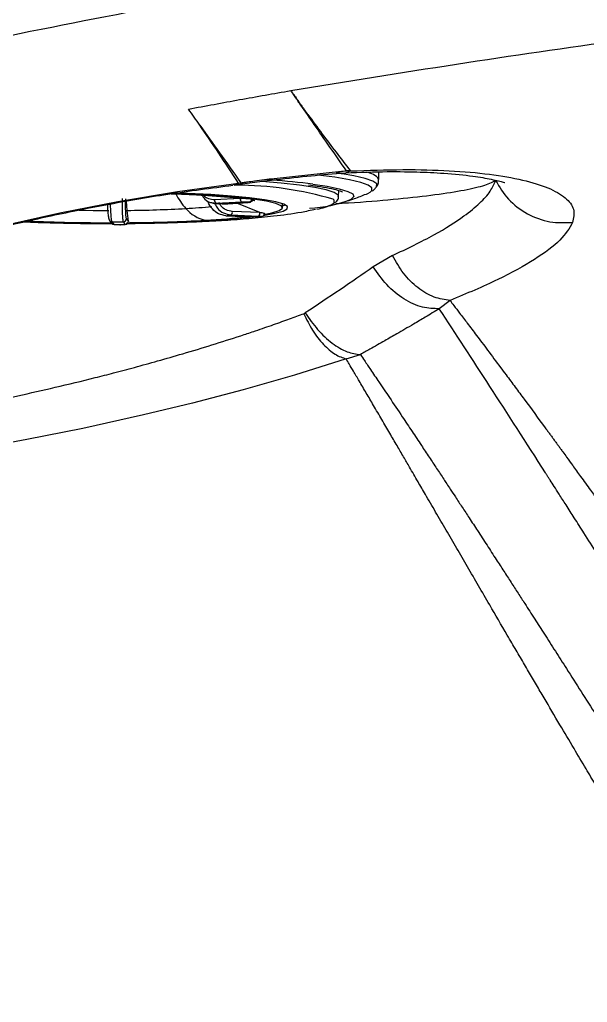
# Model space of a CAD drawing. Extents: x 943 to 1030, y 781 to 934.
# Drawn here: x 980.829 to 982.921, y 877.824 to 881.443 of the extents above; entities that cross this region are included whole.
import ezdxf

# ---------------------------------------------------------------- set-up
doc = ezdxf.new("R2010")
doc.units = 0
doc.header["$MEASUREMENT"] = 0
doc.layers.add('1', color=4, linetype='Continuous')

# ---------------------------------------------------------------- blocks, each defined once
blk = doc.blocks.new('AIRA')
at = {"layer": '1', "color": 3, "linetype": 'Continuous', "lineweight": 25}
for p, q in [((38.5899, 77.693), (38.8373, 77.719)), ((38.856, 77.7207), (38.8185, 77.7131)), ((38.8189, 77.7114), (38.8337, 77.7125)), ((38.8373, 77.719), (38.856, 77.7207)), ((38.8703, 77.7202), (38.856, 77.7207)), ((38.9757, 77.6893), (38.9757, 77.7171)), ((38.445, 77.6686), (38.5637, 77.6846)), ((38.4667, 77.6766), (38.449, 77.672)), ((38.4583, 77.6749), (38.4667, 77.6766)), ((38.5633, 77.6869), (38.5899, 77.693)), ((38.4583, 77.6749), (38.437, 77.67)), ((38.4446, 77.6709), (38.4383, 77.6692)), ((38.4418, 77.6679), (38.4495, 77.6689)), ((38.8272, 77.6266), (38.8276, 77.6481)), ((38.0472, 77.575), (38.0454, 77.6088)), ((38.4638, 77.6191), (38.3698, 77.6136)), ((38.3763, 77.6013), (38.4704, 77.6068)), ((38.4691, 77.6193), (38.4638, 77.6199)), ((38.4638, 77.6199), (38.4638, 77.6191)), ((38.4638, 77.6191), (38.4691, 77.6193)), ((38.4977, 77.6063), (38.4988, 77.6062)), ((38.5073, 77.6165), (38.5085, 77.6163)), ((38.5117, 77.6165), (38.5117, 77.6197)), ((38.8458, 77.6059), (38.8528, 77.6081)), ((38.0528, 77.5357), (38.0472, 77.575)), ((38.3668, 77.603), (38.3763, 77.6013)), ((38.4934, 77.6038), (38.3994, 77.5983)), ((38.4001, 77.5982), (38.3994, 77.5983)), ((38.4001, 77.5982), (38.4941, 77.6037)), ((38.537, 77.5667), (38.4353, 77.571)), ((38.537, 77.5674), (38.4516, 77.6021)), ((38.4934, 77.6038), (38.4941, 77.6037)), ((38.6204, 77.5853), (38.6206, 77.5995)), ((37.9827, 77.5375), (37.9904, 77.5277)), ((37.9997, 77.5232), (37.9921, 77.533)), ((38.0334, 77.5333), (38.041, 77.5234)), ((38.0528, 77.5349), (38.0452, 77.5448)), ((38.0526, 77.5344), (38.0528, 77.5357)), ((38.0528, 77.5349), (38.0526, 77.5344)), ((38.0528, 77.5357), (38.0528, 77.5349)), ((38.3476, 77.5379), (38.3476, 77.5397)), ((38.4114, 77.5554), (38.513, 77.551)), ((38.4114, 77.5554), (38.4119, 77.5554)), ((38.5136, 77.551), (38.4119, 77.5554)), ((38.4301, 77.5586), (38.5318, 77.5543)), ((38.5136, 77.551), (38.513, 77.551)), ((38.5422, 77.5664), (38.537, 77.5674)), ((38.537, 77.5674), (38.537, 77.5667)), ((38.537, 77.5667), (38.5422, 77.5664)), ((38.5408, 77.552), (38.5399, 77.5518)), ((38.542, 77.552), (38.5429, 77.5521)), ((37.9905, 77.5275), (37.9904, 77.5277)), ((38.0227, 77.5216), (38.0207, 77.5216)), ((38.0207, 77.5215), (38.0207, 77.5216)), ((38.0207, 77.5215), (38.0228, 77.5215)), ((38.0227, 77.5216), (38.0228, 77.5215)), ((39.0258, 77.4086), (38.9542, 77.367)), ((39.2378, 77.243), (39.1983, 77.2127)), ((38.6985, 77.1946), (38.7038, 77.1973)), ((38.8551, 77.0279), (38.9073, 77.0438))]:
    blk.add_line(p, q, dxfattribs=at)
at = {"layer": '1', "color": 3, "linetype": 'Continuous', "lineweight": 25, "flags": 128}
for points in [[(38.8272, 77.627), (38.8253, 77.6317), (38.8106, 77.6413), (38.7817, 77.6506), (38.7391, 77.6596), (38.6835, 77.6679), (38.6158, 77.6756), (38.544, 77.6819)], [(38.9439, 77.6425), (38.9497, 77.6478), (38.95, 77.658), (38.9362, 77.6682), (38.9085, 77.6781), (38.8672, 77.6877), (38.8129, 77.6968), (38.7511, 77.7047)], [(38.9667, 77.6615), (38.9672, 77.6622), (38.9675, 77.6726), (38.9535, 77.6829), (38.9252, 77.693), (38.8832, 77.7028), (38.8398, 77.7102)], [(38.8551, 77.0279), (38.6648, 76.9684), (38.4756, 76.9145), (38.2889, 76.8655), (38.1085, 76.8217), (37.884, 76.7719), (37.6785, 76.7307), (37.4939, 76.6972)], [(37.5963, 77.5204), (37.7992, 77.5659), (38.0135, 77.6079), (38.2335, 77.6446), (38.4583, 77.6749)], [(38.7322, 77.6715), (38.7843, 77.6638), (38.8296, 77.6547), (38.8615, 77.6452), (38.8794, 77.6355), (38.8832, 77.6256), (38.8729, 77.6158)], [(38.93, 77.6354), (38.9352, 77.6377), (38.9439, 77.6425)], [(38.5485, 77.5564), (38.5492, 77.5565), (38.5926, 77.5642), (38.6224, 77.5724), (38.6379, 77.5809), (38.6386, 77.5895), (38.6246, 77.598), (38.5962, 77.6063), (38.554, 77.6141), (38.499, 77.6212), (38.4324, 77.6276), (38.3557, 77.633), (38.2705, 77.6373), (38.2269, 77.639)], [(38.5501, 77.56), (38.5812, 77.5662), (38.6083, 77.5746), (38.62, 77.5833), (38.6158, 77.5921), (38.596, 77.6007), (38.561, 77.6089), (38.5117, 77.6165)], [(38.8062, 77.5994), (38.8104, 77.6034), (38.8102, 77.6129), (38.8072, 77.6158)], [(37.8704, 77.5756), (37.9223, 77.5749), (37.9806, 77.5746)], [(38.542, 77.552), (38.5417, 77.5519), (38.5399, 77.5518)]]:
    blk.add_lwpolyline(points, dxfattribs=at)
at = {"layer": '1', "color": 3, "linetype": 'Continuous', "lineweight": 25}
for centre, radius, start, end in [((38.9219, 77.6482), 0.0677, 37.331, 83.9097), ((38.3813, 74.9351), 2.7589, 82.6933, 85.827), ((38.4491, 76.41), 1.2579, 73.4607, 89.9788), ((38.1256, 74.2395), 3.399, 83.4784, 88.4848), ((38.4538, 77.7527), 0.2551, 207.2487, 221.9482), ((38.3815, 77.6119), 0.0118, 171.8845, 244.3488), ((38.4755, 77.6174), 0.0118, 171.8855, 244.3492), ((38.4961, 77.6175), 0.0113, 278.1492, 355.0161), ((38.4972, 77.6173), 0.0113, 278.1492, 355.0161), ((38.6866, 78.1068), 0.5251, 273.6858, 290.7763), ((38, 82.2937), 4.719, 270.5726, 273.2072), ((38.1261, 80.0376), 2.4594, 273.2145, 275.4551), ((38.3625, 77.6653), 0.1289, 220.183, 258.4309), ((38.259, 76.6077), 1.0005, 81.9336, 83.2663), ((38.4228, 77.569), 0.0127, 305.2844, 9.1469), ((38.7214, 77.757), 0.1789, 278.2615, 298.2977), ((37.972, 84.3155), 6.7874, 267.5072, 270.15245), ((37.9747, 84.2279), 6.6983, 267.50015, 270.12198), ((37.992, 77.5447), 0.0117, 181.4934, 270.4403), ((37.9797, 83.1385), 5.6055, 270.1261, 270.5484), ((38.0333, 77.5451), 0.0119, 270.3537, 358.4057), ((38.0409, 77.5353), 0.0119, 270.3537, 358.4039), ((37.9986, 83.8435), 6.3153, 270.41406, 273.16846), ((37.9987, 83.6476), 6.118, 270.53855, 273.16711), ((38.1987, 80.1548), 2.6194, 273.02, 276.4356), ((38.2048, 80.2383), 2.7042, 273.0276, 276.5149), ((38.3683, 77.8063), 0.2693, 265.6024, 273.2031), ((38.3328, 78.0539), 0.5047, 279.0203, 281.1237), ((38.5245, 77.5647), 0.0127, 305.2839, 9.1461), ((38.5412, 77.5615), 0.00949, 267.5439, 297.2215), ((37.9996, 77.5349), 0.0117, 219.0521, 270.4041)]:
    blk.add_arc(centre, radius, start, end, dxfattribs=at)
for points, knots in [([(38.6507, 78.0165), (39.0575, 78.0822), (39.8711, 78.2137), (41.1009, 78.3437), (42.3346, 78.4244), (43.5708, 78.4508), (44.807, 78.4244), (46.0407, 78.3437), (47.2705, 78.2136), (48.0841, 78.0822), (48.4909, 78.0165)], [0, 0, 0, 0, 0.124999, 0.249998, 0.374998, 0.499999, 0.625, 0.750001, 0.875001, 1, 1, 1, 1]), ([(38.1667, 78.3263), (37.9551, 78.2856), (37.5318, 78.2044), (37.1114, 78.1092), (36.9013, 78.0616)], [0, 0, 0, 0, 0.5, 1, 1, 1, 1]), ([(38.2741, 77.9483), (38.3368, 77.9599), (38.4623, 77.9831), (38.5879, 78.0054), (38.6507, 78.0165)], [0, 0, 0, 0, 0.5, 1, 1, 1, 1]), ([(38.856, 77.7207), (38.8355, 77.7502), (38.7947, 77.8092), (38.7386, 77.8893), (38.7006, 77.9443), (38.6775, 77.9776), (38.6671, 77.9926), (38.6578, 78.0059), (38.6524, 78.0136), (38.6504, 78.0165)], [0, 0, 0, 0, 0.280024, 0.558653, 0.806075, 0.854622, 0.915468, 0.96826, 1, 1, 1, 1]), ([(38.6509, 78.0166), (38.6523, 78.0146), (38.6561, 78.0092), (38.6634, 77.9988), (38.6722, 77.9863), (38.6812, 77.9736), (38.6894, 77.9622), (38.6974, 77.951), (38.7055, 77.9397), (38.7279, 77.9086), (38.7801, 77.838), (38.8351, 77.7662), (38.8703, 77.7202)], [0, 0, 0, 0, 0.021337, 0.058994, 0.112979, 0.155999, 0.194964, 0.234762, 0.274399, 0.313594, 0.559997, 1, 1, 1, 1]), ([(38.3162, 77.8885), (38.3091, 77.8986), (38.2948, 77.919), (38.281, 77.9385), (38.2741, 77.9483)], [0, 0, 0, 0, 0.5, 1, 1, 1, 1]), ([(38.4583, 77.6749), (38.4337, 77.7127), (38.3845, 77.7881), (38.3389, 77.855), (38.3161, 77.8885)], [0, 0, 0, 0, 0.499993, 1, 1, 1, 1]), ([(38.3161, 77.8885), (38.3397, 77.8552), (38.3869, 77.7886), (38.4401, 77.7139), (38.4667, 77.6766)], [0, 0, 0, 0, 0.500006, 1, 1, 1, 1]), ([(38.8226, 77.7142), (38.8236, 77.7138), (38.8395, 77.7074), (38.8554, 77.714), (38.8703, 77.7202)], [0, 0, 0, 0, 0.065068, 1, 1, 1, 1]), ([(38.8337, 77.7125), (38.8867, 77.7146), (38.9871, 77.7186), (39.1127, 77.7174), (39.2258, 77.7121), (39.3186, 77.7027), (39.3821, 77.6918), (39.4159, 77.6839), (39.4357, 77.6785), (39.4412, 77.6763), (39.44, 77.6778), (39.4398, 77.678)], [0, 0, 0, 0, 0.176471, 0.334455, 0.474456, 0.653017, 0.793953, 0.866365, 0.922678, 0.988167, 1, 1, 1, 1]), ([(38.8703, 77.7202), (38.9362, 77.7225), (39.0676, 77.7272), (39.2387, 77.7224), (39.3874, 77.7096), (39.5095, 77.6883), (39.6037, 77.6592), (39.6665, 77.6228), (39.6996, 77.5803), (39.693, 77.5472), (39.6897, 77.5306)], [0, 0, 0, 0, 0.125521, 0.250107, 0.374596, 0.499947, 0.624474, 0.749936, 0.874801, 1, 1, 1, 1]), ([(38.4667, 77.6766), (38.471, 77.6773), (38.4778, 77.6783), (38.4845, 77.6792), (38.4868, 77.6795)], [0, 0, 0, 0, 0.645346, 1, 1, 1, 1]), ([(38.4868, 77.6795), (38.488, 77.6796), (38.4981, 77.681), (38.5327, 77.6858), (38.5657, 77.6899), (38.5899, 77.693)], [0, 0, 0, 0, 0.033359, 0.290684, 1, 1, 1, 1]), ([(38.5637, 77.6846), (38.6075, 77.6898), (38.6954, 77.7001), (38.7777, 77.7076), (38.8189, 77.7114)], [0, 0, 0, 0, 0.498206, 1, 1, 1, 1]), ([(38.8171, 77.6003), (38.8328, 77.6012), (38.9108, 77.6055), (39.0309, 77.6158), (39.1719, 77.6308), (39.2825, 77.6477), (39.3651, 77.6658), (39.3922, 77.6785), (39.4058, 77.6849)], [0, 0, 0, 0, 0.048019, 0.238415, 0.428811, 0.619208, 0.809604, 1, 1, 1, 1]), ([(38.9643, 77.6592), (38.9676, 77.6632), (38.974, 77.6708), (38.9744, 77.6835), (38.9747, 77.6894)], [0, 0, 0, 0, 0.526242, 1, 1, 1, 1]), ([(39.0258, 77.4086), (39.0792, 77.4342), (39.1825, 77.4839), (39.284, 77.5484), (39.3492, 77.6015), (39.3888, 77.6454), (39.4002, 77.6719), (39.4058, 77.6849)], [0, 0, 0, 0, 0.258419, 0.500049, 0.672054, 0.838602, 1, 1, 1, 1]), ([(39.4058, 77.6849), (39.4202, 77.661), (39.4498, 77.6119), (39.521, 77.5593), (39.604, 77.5281), (39.6617, 77.5298), (39.6897, 77.5306)], [0, 0, 0, 0, 0.243728, 0.5, 0.756272, 1, 1, 1, 1]), ([(36.1663, 76.9444), (36.1664, 76.944), (36.1665, 76.9431), (36.1768, 76.9532), (36.1994, 76.9727), (36.238, 77.0022), (36.2911, 77.0373), (36.366, 77.0809), (36.4426, 77.121), (36.5152, 77.1561), (36.5886, 77.1894), (36.67, 77.2242), (36.7688, 77.2637), (36.8917, 77.3096), (37.0463, 77.3626), (37.2145, 77.4149), (37.3905, 77.4646), (37.5654, 77.5096), (37.7604, 77.5546), (37.9739, 77.5976), (38.2041, 77.6375), (38.3578, 77.6574), (38.4374, 77.6677)], [0, 0, 0, 0, 0.029944, 0.074813, 0.111427, 0.143185, 0.201214, 0.251705, 0.294952, 0.332269, 0.364055, 0.398577, 0.43963, 0.486815, 0.542565, 0.610492, 0.662491, 0.719325, 0.781386, 0.849242, 0.921905, 1, 1, 1, 1]), ([(38.716, 77.6691), (38.727, 77.6677), (38.7569, 77.6638), (38.7935, 77.6571), (38.8233, 77.6501), (38.8394, 77.6441), (38.8411, 77.6431), (38.8418, 77.6426)], [0, 0, 0, 0, 0.148001, 0.403626, 0.654062, 0.852741, 1, 1, 1, 1]), ([(38.9512, 77.6473), (38.955, 77.6492), (38.9597, 77.6516), (38.9636, 77.6581), (38.9643, 77.6592)], [0, 0, 0, 0, 0.8169056, 1, 1, 1, 1]), ([(38.0292, 77.6186), (38.029, 77.6082), (38.0285, 77.5874), (38.0295, 77.5599), (38.0313, 77.5395), (38.0327, 77.5353), (38.0334, 77.5333)], [0, 0, 0, 0, 0.249978, 0.499965, 0.74997, 1, 1, 1, 1]), ([(38.0452, 77.5448), (38.0446, 77.5465), (38.0435, 77.5501), (38.0424, 77.5674), (38.0419, 77.5908), (38.0422, 77.6085), (38.0424, 77.6173)], [0, 0, 0, 0, 0.249775, 0.50014, 0.75045, 1, 1, 1, 1]), ([(38.2104, 77.6365), (38.2229, 77.6361), (38.2617, 77.6348), (38.3211, 77.6317), (38.3855, 77.6274), (38.4328, 77.6234), (38.4542, 77.6208), (38.4614, 77.62)], [0, 0, 0, 0, 0.121045, 0.376328, 0.628385, 0.875184, 1, 1, 1, 1]), ([(38.3243, 77.6313), (38.3261, 77.628), (38.3324, 77.6161), (38.3479, 77.605), (38.3616, 77.6035), (38.3668, 77.603)], [0, 0, 0, 0, 0.197192, 0.692466, 1, 1, 1, 1]), ([(38.3698, 77.6136), (38.3626, 77.6143), (38.3482, 77.6156), (38.3334, 77.6248), (38.3288, 77.6331), (38.3281, 77.6342)], [0, 0, 0, 0, 0.462087, 0.925263, 1, 1, 1, 1]), ([(38.4119, 77.5554), (38.4026, 77.557), (38.3839, 77.5601), (38.3613, 77.5795), (38.3481, 77.5969), (38.3462, 77.6074), (38.3461, 77.6077)], [0, 0, 0, 0, 0.32917, 0.658308, 0.987423, 1, 1, 1, 1]), ([(38.5073, 77.6165), (38.505, 77.6167), (38.5004, 77.6172), (38.4904, 77.6179), (38.4794, 77.6185), (38.4725, 77.6191), (38.4691, 77.6193)], [0, 0, 0, 0, 0.247558, 0.500834, 0.753648, 1, 1, 1, 1]), ([(38.4704, 77.6068), (38.473, 77.6069), (38.4782, 77.6071), (38.4865, 77.607), (38.4933, 77.6068), (38.4962, 77.6065), (38.4977, 77.6063)], [0, 0, 0, 0, 0.279486, 0.559002, 0.779415, 1, 1, 1, 1]), ([(38.4988, 77.6062), (38.5001, 77.6059), (38.5027, 77.6055), (38.502, 77.6047), (38.4987, 77.6042), (38.4952, 77.6039), (38.4934, 77.6038)], [0, 0, 0, 0, 0.279658, 0.559227, 0.779582, 1, 1, 1, 1]), ([(38.497, 77.6047), (38.4988, 77.6052), (38.503, 77.6064), (38.5082, 77.6093), (38.512, 77.6125), (38.5128, 77.6145), (38.5131, 77.6153)], [0, 0, 0, 0, 0.225648, 0.511131, 0.807417, 1, 1, 1, 1]), ([(38.5135, 77.6149), (38.5136, 77.6151), (38.5137, 77.6155), (38.5102, 77.6161), (38.5085, 77.6163)], [0, 0, 0, 0, 0.503184, 1, 1, 1, 1]), ([(38.5139, 77.6125), (38.515, 77.6123), (38.5193, 77.6115), (38.519, 77.6115), (38.5188, 77.6116)], [0, 0, 0, 0, 0.2525893, 1, 1, 1, 1]), ([(38.8132, 77.6033), (38.8148, 77.6042), (38.82, 77.6075), (38.8274, 77.6162), (38.8262, 77.6252), (38.8258, 77.6278)], [0, 0, 0, 0, 0.228692, 0.76773, 1, 1, 1, 1]), ([(38.859, 77.6101), (38.8679, 77.6127), (38.8905, 77.6195), (38.9139, 77.6294), (38.9282, 77.6354)], [0, 0, 0, 0, 0.391106, 1, 1, 1, 1]), ([(37.9748, 77.5967), (37.9749, 77.5947), (37.9753, 77.5841), (37.9766, 77.5671), (37.9784, 77.5497), (37.9797, 77.5462), (37.9803, 77.5444)], [0, 0, 0, 0, 0.068299, 0.379293, 0.690125, 1, 1, 1, 1]), ([(37.9921, 77.533), (37.9914, 77.5351), (37.99, 77.5392), (37.9883, 77.5597), (37.9871, 77.581), (37.9865, 77.595), (37.9864, 77.5986)], [0, 0, 0, 0, 0.297989, 0.595949, 0.893888, 1, 1, 1, 1]), ([(38.3639, 77.6019), (38.3714, 77.601), (38.3809, 77.5998), (38.3891, 77.5986), (38.3909, 77.5984)], [0, 0, 0, 0, 0.779745, 1, 1, 1, 1]), ([(38.3713, 77.5989), (38.374, 77.5936), (38.3813, 77.5793), (38.4026, 77.5635), (38.4209, 77.5603), (38.4301, 77.5586)], [0, 0, 0, 0, 0.224366, 0.612164, 1, 1, 1, 1]), ([(38.3833, 77.5376), (38.3912, 77.538), (38.4312, 77.5402), (38.4996, 77.5454), (38.5938, 77.5548), (38.6717, 77.5647), (38.7247, 77.5759), (38.7422, 77.5795)], [0, 0, 0, 0, 0.058198, 0.293683, 0.547985, 0.850784, 1, 1, 1, 1]), ([(38.4353, 77.571), (38.4276, 77.5724), (38.412, 77.5752), (38.3944, 77.5881), (38.3885, 77.5997), (38.3866, 77.6036)], [0, 0, 0, 0, 0.399224, 0.79939, 1, 1, 1, 1]), ([(38.6205, 77.5921), (38.6233, 77.5928), (38.6284, 77.594), (38.6292, 77.5953), (38.6295, 77.5958)], [0, 0, 0, 0, 0.559174, 1, 1, 1, 1]), ([(37.6706, 77.533), (37.6893, 77.5322), (37.7394, 77.53), (37.825, 77.528), (37.9133, 77.5267), (37.9685, 77.5268), (37.9901, 77.5268)], [0, 0, 0, 0, 0.185545, 0.496551, 0.802251, 1, 1, 1, 1]), ([(38.0494, 77.5271), (38.0742, 77.5273), (38.1322, 77.5278), (38.2215, 77.5302), (38.3088, 77.5333), (38.3608, 77.5363), (38.3833, 77.5376)], [0, 0, 0, 0, 0.211933, 0.495324, 0.782133, 1, 1, 1, 1]), ([(38.5399, 77.5518), (38.5383, 77.5516), (38.5351, 77.5512), (38.5275, 77.5509), (38.52, 77.5508), (38.5157, 77.551), (38.5136, 77.551)], [0, 0, 0, 0, 0.279658, 0.559227, 0.779582, 1, 1, 1, 1]), ([(38.5318, 77.5543), (38.5342, 77.5541), (38.5391, 77.5539), (38.5426, 77.5532), (38.5432, 77.5525), (38.5416, 77.5522), (38.5408, 77.552)], [0, 0, 0, 0, 0.279486, 0.559002, 0.779415, 1, 1, 1, 1]), ([(38.5541, 77.5621), (38.5542, 77.5621), (38.5552, 77.5624), (38.5538, 77.5633), (38.55, 77.5647), (38.5447, 77.5658), (38.5422, 77.5664)], [0, 0, 0, 0, 0.003992, 0.339254, 0.673903, 1, 1, 1, 1]), ([(38.5455, 77.553), (38.547, 77.5537), (38.5499, 77.5551), (38.5528, 77.5581), (38.5542, 77.5606), (38.5541, 77.5619), (38.5541, 77.5621)], [0, 0, 0, 0, 0.303577, 0.619768, 0.940846, 1, 1, 1, 1]), ([(38.0207, 77.5216), (38.0178, 77.5216), (38.012, 77.5216), (38.0051, 77.522), (38.0008, 77.5226), (38.0001, 77.523), (37.9997, 77.5232)], [0, 0, 0, 0, 0.279658, 0.559227, 0.779582, 1, 1, 1, 1]), ([(38.041, 77.5234), (38.0408, 77.5232), (38.0405, 77.5226), (38.0357, 77.5221), (38.0295, 77.5217), (38.0249, 77.5216), (38.0227, 77.5216)], [0, 0, 0, 0, 0.279486, 0.559002, 0.779415, 1, 1, 1, 1]), ([(39.6897, 77.5306), (39.6772, 77.5092), (39.6522, 77.4664), (39.5553, 77.395), (39.4212, 77.3203), (39.2991, 77.2688), (39.2378, 77.243)], [0, 0, 0, 0, 0.24924, 0.500092, 0.749052, 1, 1, 1, 1]), ([(39.2378, 77.243), (39.2182, 77.2459), (39.1781, 77.2517), (39.1183, 77.2878), (39.0644, 77.3404), (39.0385, 77.3862), (39.0258, 77.4086)], [0, 0, 0, 0, 0.244732, 0.5, 0.755268, 1, 1, 1, 1]), ([(38.9542, 77.367), (38.9147, 77.3393), (38.8362, 77.2844), (38.7477, 77.2261), (38.7038, 77.1973)], [0, 0, 0, 0, 0.5046415, 1, 1, 1, 1]), ([(39.1983, 77.2127), (39.1777, 77.2131), (39.1356, 77.2139), (39.0674, 77.246), (39.0032, 77.2975), (38.9703, 77.3442), (38.9542, 77.367)], [0, 0, 0, 0, 0.243854, 0.5, 0.756146, 1, 1, 1, 1]), ([(39.2378, 77.243), (39.2425, 77.2369), (39.2541, 77.2216), (39.2753, 77.1938), (39.303, 77.1573), (39.3372, 77.1121), (39.3779, 77.058), (39.4144, 77.0093), (39.443, 76.971), (39.4611, 76.9467), (39.478, 76.9241), (39.4946, 76.9017), (39.5311, 76.8523), (39.5653, 76.8059), (39.5972, 76.7624), (39.6054, 76.7512), (39.6135, 76.7401), (39.6216, 76.7291), (39.6295, 76.7182), (39.6374, 76.7075), (39.6454, 76.6965), (39.6554, 76.6827), (39.6702, 76.6623), (39.692, 76.6323), (39.7213, 76.5919), (39.7479, 76.5549), (39.7698, 76.5244), (39.7847, 76.5037), (39.8004, 76.4818), (39.817, 76.4585), (39.8345, 76.434), (39.8529, 76.4082), (39.8945, 76.3496), (39.9569, 76.2613), (40.0378, 76.1457), (40.0899, 76.0705), (40.1144, 76.0351)], [0, 0, 0, 0, 0.018537, 0.046329, 0.083377, 0.126685, 0.178187, 0.237887, 0.262772, 0.283614, 0.30404, 0.32405, 0.343645, 0.435379, 0.445026, 0.454543, 0.463929, 0.473184, 0.482307, 0.4913, 0.500161, 0.509808, 0.525626, 0.550672, 0.583461, 0.623992, 0.639383, 0.655651, 0.672797, 0.690821, 0.709722, 0.729501, 0.750158, 0.843031, 0.926311, 1, 1, 1, 1]), ([(39.1983, 77.2127), (39.1811, 77.2024), (39.1502, 77.1837), (39.1073, 77.1584), (39.0721, 77.1379), (39.0367, 77.1175), (38.9941, 77.093), (38.9494, 77.0676), (38.919, 77.0504), (38.9073, 77.0438)], [0, 0, 0, 0, 0.190694, 0.343011, 0.457191, 0.558853, 0.706712, 0.886813, 1, 1, 1, 1]), ([(40.0596, 75.8717), (40.0316, 75.9155), (39.9782, 75.9994), (39.9044, 76.1152), (39.8392, 76.2175), (39.7822, 76.3068), (39.7353, 76.3804), (39.6971, 76.4402), (39.6667, 76.4878), (39.642, 76.5264), (39.6226, 76.5568), (39.6105, 76.5756), (39.6034, 76.5867), (39.6003, 76.5917), (39.5973, 76.5963), (39.5946, 76.6005), (39.5921, 76.6045), (39.519, 76.7186), (39.3812, 76.9331), (39.2593, 77.1196), (39.1983, 77.2127)], [0, 0, 0, 0, 0.082277, 0.157387, 0.225325, 0.286087, 0.33967, 0.378836, 0.413014, 0.442202, 0.462864, 0.480006, 0.483913, 0.487579, 0.491004, 0.494187, 0.497128, 0.499828, 0.749972, 1, 1, 1, 1]), ([(36.1614, 76.9319), (36.1596, 76.9278), (36.1521, 76.9113), (36.1515, 76.8856), (36.1611, 76.8499), (36.1935, 76.8151), (36.2572, 76.7846), (36.3475, 76.7633), (36.4626, 76.7513), (36.6004, 76.7491), (36.7565, 76.7558), (36.93, 76.7714), (37.1165, 76.7952), (37.3142, 76.8266), (37.4913, 76.8599), (37.6481, 76.8927), (37.786, 76.9237), (37.9039, 76.9523), (38.0011, 76.9772), (38.0779, 76.9976), (38.163, 77.0211), (38.2584, 77.0485), (38.3611, 77.0796), (38.4478, 77.1072), (38.5005, 77.1247), (38.5298, 77.1346), (38.5543, 77.1429), (38.5869, 77.1542), (38.6175, 77.165), (38.6462, 77.1753), (38.6731, 77.1851), (38.6902, 77.1915), (38.6985, 77.1946)], [0, 0, 0, 0, 0.012678, 0.050716, 0.087861, 0.144819, 0.201694, 0.258465, 0.315684, 0.372757, 0.429799, 0.485541, 0.543767, 0.600583, 0.657384, 0.692761, 0.730807, 0.771448, 0.790431, 0.811987, 0.836076, 0.862654, 0.894124, 0.926208, 0.940809, 0.9427, 0.953512, 0.963814, 0.97361, 0.982905, 0.9917, 1, 1, 1, 1]), ([(38.6985, 77.1946), (38.709, 77.1735), (38.7305, 77.1304), (38.7709, 77.0792), (38.8138, 77.0419), (38.8415, 77.0325), (38.8551, 77.0279)], [0, 0, 0, 0, 0.245402, 0.5, 0.754598, 1, 1, 1, 1]), ([(38.7038, 77.1973), (38.7187, 77.1762), (38.7492, 77.133), (38.8033, 77.0838), (38.8584, 77.0506), (38.8912, 77.046), (38.9073, 77.0438)], [0, 0, 0, 0, 0.244645, 0.5, 0.755355, 1, 1, 1, 1]), ([(40.2644, 74.658), (40.2522, 74.6774), (40.2241, 74.7219), (40.1853, 74.784), (40.1483, 74.8435), (40.1134, 74.8999), (40.0733, 74.965), (40.0281, 75.0387), (39.9827, 75.1131), (39.9482, 75.1701), (39.9239, 75.2103), (39.9083, 75.236), (39.8938, 75.2601), (39.8802, 75.2827), (39.8675, 75.3038), (39.8557, 75.3233), (39.8457, 75.3401), (39.8357, 75.3566), (39.8222, 75.3792), (39.8016, 75.4135), (39.7727, 75.4619), (39.7361, 75.5232), (39.6918, 75.5978), (39.6401, 75.6851), (39.5942, 75.7629), (39.5558, 75.8281), (39.5267, 75.8777), (39.4964, 75.9292), (39.4704, 75.9737), (39.4325, 76.0385), (39.3913, 76.109), (39.3427, 76.1925), (39.3022, 76.262), (39.2624, 76.3304), (39.2232, 76.3978), (39.1847, 76.4641), (39.1503, 76.5232), (39.1182, 76.5783), (39.0915, 76.6242), (39.0657, 76.6686), (39.0415, 76.7102), (39.0147, 76.756), (38.9858, 76.8055), (38.957, 76.8549), (38.9291, 76.9023), (38.9045, 76.9441), (38.8835, 76.9798), (38.8676, 77.0068), (38.8587, 77.0218), (38.8551, 77.0279)], [0, 0, 0, 0, 0.0199651, 0.0459699, 0.0647415, 0.0824117, 0.1056432, 0.1340631, 0.1617372, 0.1866033, 0.1966553, 0.206164, 0.2151297, 0.2235524, 0.2314321, 0.2387688, 0.2455628, 0.2503385, 0.2574787, 0.2712035, 0.2893941, 0.313026, 0.3420997, 0.3766161, 0.4165775, 0.4358865, 0.4562507, 0.4776707, 0.5000092, 0.5121475, 0.5598436, 0.5906462, 0.6214531, 0.6522634, 0.683076, 0.7138899, 0.7447041, 0.7668567, 0.793164, 0.8116033, 0.8322649, 0.8551487, 0.8808916, 0.9080324, 0.9318822, 0.9557668, 0.9750812, 0.9898257, 1, 1, 1, 1]), ([(38.9073, 77.0438), (38.9122, 77.0365), (38.9246, 77.0183), (38.9472, 76.9849), (38.9779, 76.9396), (39.0169, 76.8818), (39.0577, 76.821), (39.097, 76.7622), (39.1253, 76.7196), (39.1465, 76.6878), (39.1607, 76.6663), (39.1747, 76.6452), (39.1883, 76.6246), (39.2016, 76.6045), (39.214, 76.5858), (39.2262, 76.5672), (39.2405, 76.5455), (39.2594, 76.5167), (39.2827, 76.4813), (39.3098, 76.4399), (39.3403, 76.3933), (39.3736, 76.3422), (39.406, 76.2924), (39.4356, 76.2467), (39.4624, 76.2055), (39.4881, 76.1657), (39.5171, 76.1208), (39.5493, 76.0707), (39.5868, 76.0123), (39.6258, 75.9514), (39.6709, 75.881), (39.7206, 75.8029), (39.7754, 75.717), (39.8309, 75.6296), (39.8873, 75.5409), (39.9415, 75.4554), (39.9941, 75.3723), (40.0381, 75.3029), (40.0771, 75.2412), (40.1112, 75.1875), (40.1485, 75.1285), (40.1877, 75.0669), (40.2252, 75.0079), (40.2559, 74.9596), (40.2796, 74.9223), (40.3008, 74.8892), (40.3252, 74.851), (40.3533, 74.8072), (40.3804, 74.7649), (40.3974, 74.7384), (40.4047, 74.7271)], [0, 0, 0, 0, 0.0123283, 0.0310682, 0.0562193, 0.0877817, 0.1255416, 0.1536513, 0.1802357, 0.1914496, 0.2023684, 0.2129918, 0.22332, 0.2333529, 0.2430906, 0.2511374, 0.2609122, 0.2749688, 0.2933072, 0.3123156, 0.3344331, 0.3596587, 0.3839863, 0.4034856, 0.4221461, 0.4399677, 0.4569505, 0.4819435, 0.5059337, 0.5330343, 0.5601306, 0.595315, 0.6304939, 0.6656687, 0.7008405, 0.7360107, 0.7656226, 0.7965879, 0.8149195, 0.8349041, 0.8565422, 0.8800134, 0.9023461, 0.920527, 0.9318978, 0.9421421, 0.9557752, 0.9724199, 0.9882743, 1, 1, 1, 1])]:
    blk.add_open_spline(points, degree=3, knots=knots, dxfattribs=at)

msp = doc.modelspace()

# ---------------------------------------------------------------- block references
at = {"layer": '1'}
msp.add_blockref('AIRA', (943.1775, 803.1658), dxfattribs=at)

doc.saveas('drawing.dxf')
